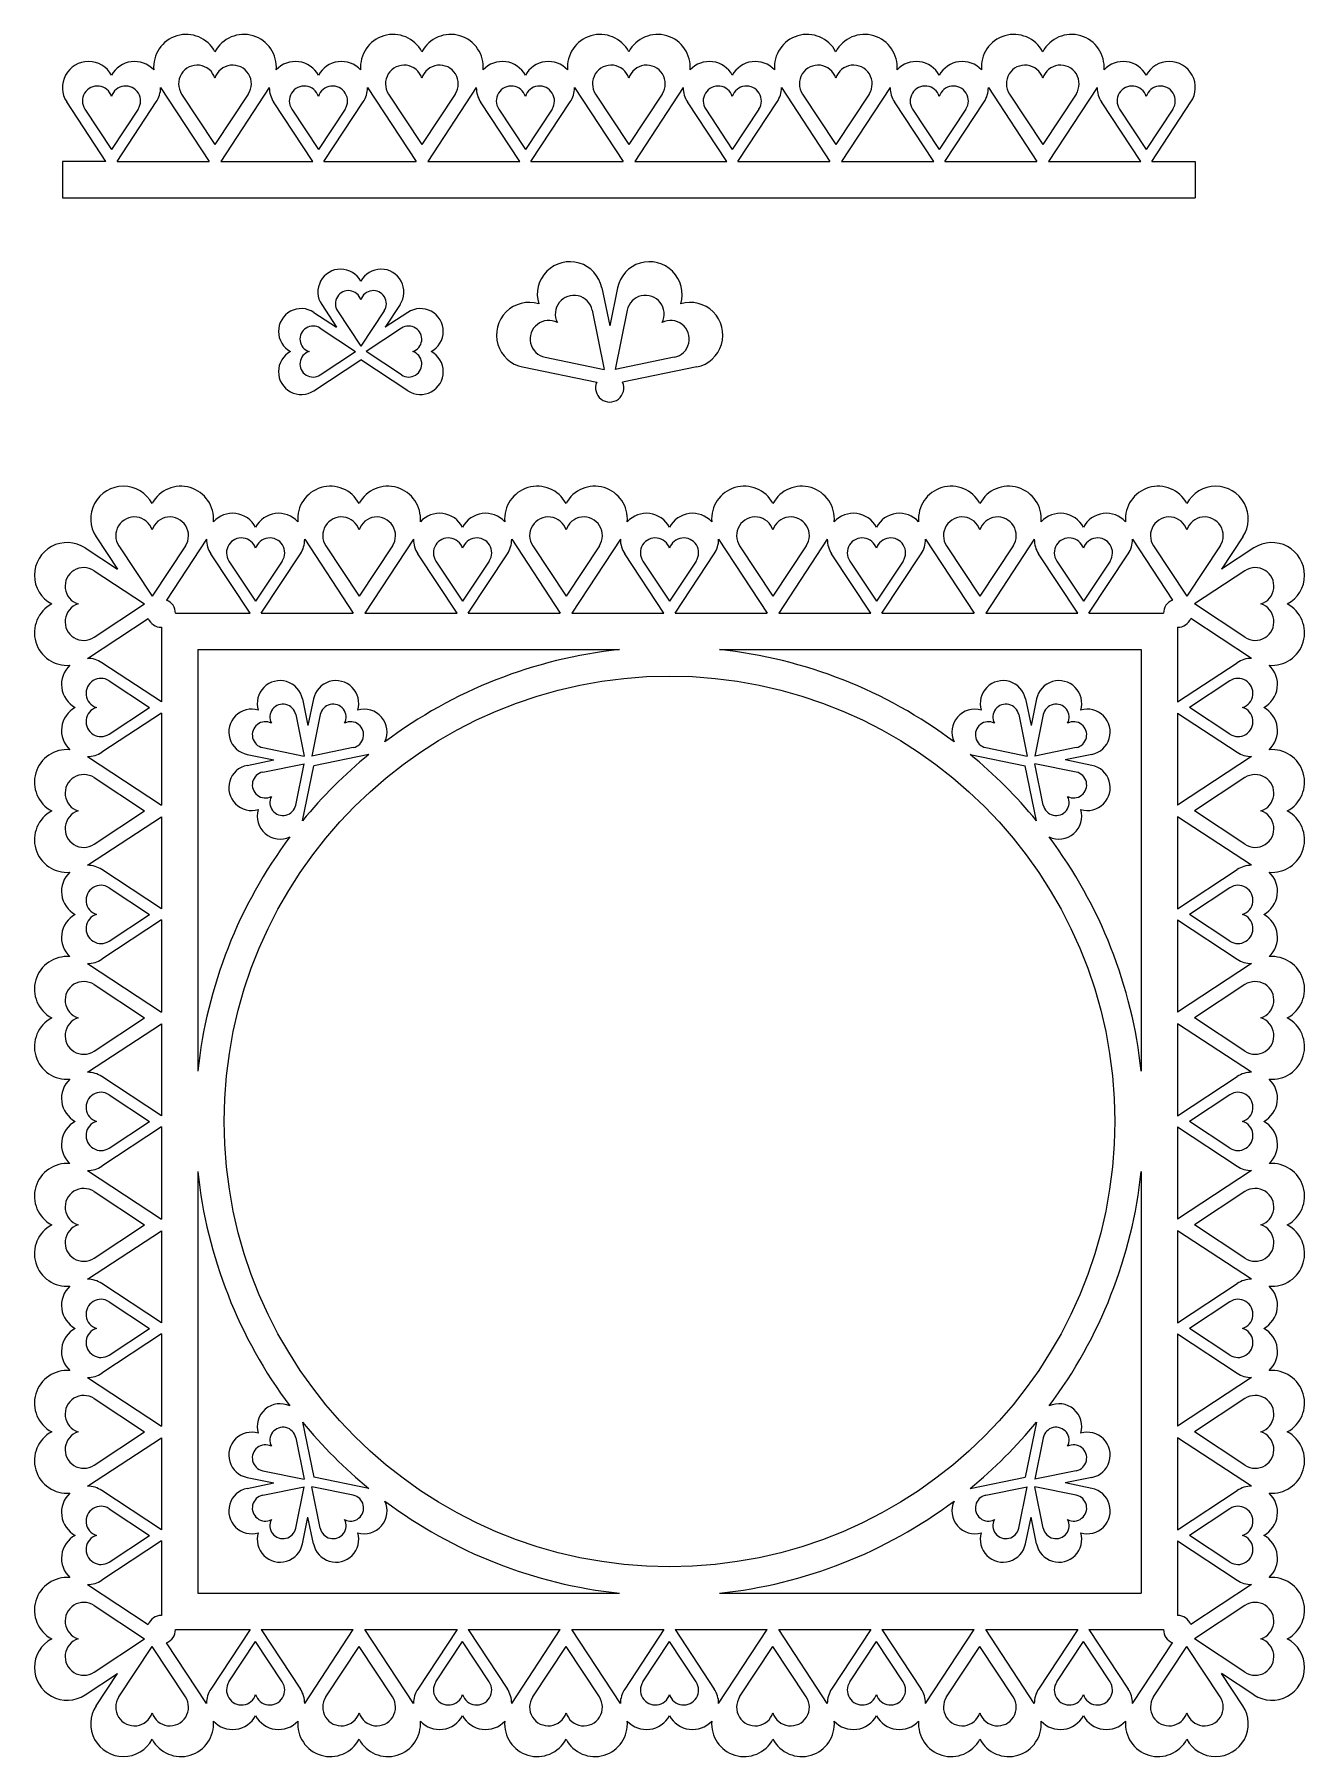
# Model space of a CAD drawing. Extents: x 331 to 698, y 3 to 239.
# Drawn here: x 331.3 to 505.8, y 2.6 to 239.2 of the extents above; entities that cross this region are included whole.
import ezdxf

# ---------------------------------------------------------------- set-up
doc = ezdxf.new("R2010")
doc.units = 0
doc.layers.get('0').update_dxf_attribs({"linetype": 'CONTINUOUS'})

msp = doc.modelspace()

# ---------------------------------------------------------------- linework, layer by layer
for p, q in [((348.68075, 231.901999), (355.349005, 221.753236)), ((363.616412, 231.902017), (356.948145, 221.753236)), ((377.109567, 231.902017), (383.777833, 221.753236)), ((392.04524, 231.902017), (385.376973, 221.753236)), ((405.538395, 231.902017), (412.206661, 221.753236)), ((420.474068, 231.902017), (413.805801, 221.753236)), ((433.967223, 231.902017), (440.635489, 221.753236)), ((448.902896, 231.902017), (442.234629, 221.753236)), ((462.396051, 231.902017), (469.064317, 221.753236)), ((477.331724, 231.902017), (470.663457, 221.753236)), ((341.174508, 221.753236), (335.781501, 229.913874)), ((342.693816, 221.753236), (348.086831, 229.913868)), ((351.572645, 231.002839), (356.148575, 224.084202)), ((360.724505, 231.002839), (356.148575, 224.084202)), ((369.603336, 221.753236), (364.210329, 229.913874)), ((371.122644, 221.753236), (376.515659, 229.913868)), ((380.001473, 231.002839), (384.577403, 224.084202)), ((389.153333, 231.002839), (384.577403, 224.084202)), ((398.032164, 221.753236), (392.639157, 229.913874)), ((399.551472, 221.753236), (404.944488, 229.913868)), ((408.430301, 231.002839), (413.006231, 224.084202)), ((417.582161, 231.002839), (413.006231, 224.084202)), ((426.460992, 221.753236), (421.067985, 229.913874)), ((427.9803, 221.753236), (433.373316, 229.913868)), ((436.859129, 231.002839), (441.435059, 224.084202)), ((446.010989, 231.002839), (441.435059, 224.084202)), ((454.88982, 221.753236), (449.496813, 229.913874)), ((456.409128, 221.753236), (461.802144, 229.913868)), ((465.287957, 231.002839), (469.863887, 224.084202)), ((474.439817, 231.002839), (469.863887, 224.084202)), ((483.318648, 221.753236), (477.925641, 229.913874)), ((484.837956, 221.753236), (490.230972, 229.913868)), ((338.273422, 228.923021), (341.934163, 223.388109)), ((345.59491, 228.923017), (341.934163, 223.388109)), ((366.70225, 228.923021), (370.362991, 223.388109)), ((374.023738, 228.923017), (370.362991, 223.388109)), ((395.131078, 228.923021), (398.791819, 223.388109)), ((402.452566, 228.923017), (398.791819, 223.388109)), ((423.559906, 228.923021), (427.220647, 223.388109)), ((430.881394, 228.923017), (427.220647, 223.388109)), ((451.988734, 228.923021), (455.649475, 223.388109)), ((459.310222, 228.923017), (455.649475, 223.388109)), ((480.417562, 228.923021), (484.078303, 223.388109)), ((487.73905, 228.923017), (484.078303, 223.388109)), ((341.174508, 221.753236), (335.187563, 221.753241)), ((335.187563, 221.753241), (335.187563, 216.753236)), ((342.693816, 221.753236), (355.349005, 221.753236)), ((356.948145, 221.753236), (369.603336, 221.753236)), ((371.122644, 221.753236), (383.777833, 221.753236)), ((385.376973, 221.753236), (398.032164, 221.753236)), ((399.551472, 221.753236), (412.206661, 221.753236)), ((413.805801, 221.753236), (426.460992, 221.753236)), ((427.9803, 221.753236), (440.635489, 221.753236)), ((442.234629, 221.753236), (454.88982, 221.753236)), ((456.409128, 221.753236), (469.064317, 221.753236)), ((470.663457, 221.753236), (483.318648, 221.753236)), ((484.837956, 221.753236), (490.824899, 221.753241)), ((490.824899, 221.753241), (490.824899, 216.753236)), ((335.187563, 216.753236), (490.824899, 216.753236)), ((409.293132, 204.390687), (410.374493, 199.165796)), ((411.455855, 204.390687), (410.374493, 199.165796)), ((370.807755, 202.085823), (372.858697, 198.964387)), ((372.988186, 201.218827), (376.191337, 196.375781)), ((379.394488, 201.218827), (376.191337, 196.375781)), ((381.574919, 202.085823), (379.523976, 198.964387)), ((407.966361, 201.312321), (409.622906, 193.184435)), ((412.782625, 201.312321), (411.126081, 193.184435)), ((369.737261, 201.01533), (372.858697, 198.964387)), ((370.604257, 198.834899), (375.447303, 195.631748)), ((381.778417, 198.834899), (376.93537, 195.631748)), ((382.645412, 201.01533), (379.523976, 198.964387)), ((369.737261, 190.248165), (376.191337, 194.488822)), ((370.604257, 192.428597), (375.447303, 195.631748)), ((382.645412, 190.248165), (376.191337, 194.488822)), ((381.778417, 192.428597), (376.93537, 195.631748)), ((401.495019, 194.840979), (409.622906, 193.184435)), ((419.253967, 194.840979), (411.126081, 193.184435)), ((398.416653, 193.514209), (408.595713, 191.407516)), ((422.357617, 193.519442), (412.153274, 191.407516)), ((338.297771, 168.651088), (342.756965, 165.72117)), ((339.827047, 170.180364), (342.756965, 165.72117)), ((342.941949, 168.941799), (347.517879, 162.023161)), ((352.093809, 168.941799), (347.517879, 162.023161)), ((354.985715, 169.840976), (349.500685, 161.493025)), ((368.478881, 169.840959), (375.147137, 159.692195)), ((371.370777, 168.941799), (375.946707, 162.023161)), ((380.522637, 168.941799), (375.946707, 162.023161)), ((383.414543, 169.840976), (376.746276, 159.692195)), ((396.907698, 169.840976), (403.575965, 159.692195)), ((399.799605, 168.941799), (404.375535, 162.023161)), ((408.951465, 168.941799), (404.375535, 162.023161)), ((411.843371, 169.840976), (405.175104, 159.692195)), ((425.336526, 169.840976), (432.004793, 159.692195)), ((428.228433, 168.941799), (432.804363, 162.023161)), ((437.380293, 168.941799), (432.804363, 162.023161)), ((440.272199, 169.840976), (433.603932, 159.692195)), ((453.765354, 169.840976), (460.433621, 159.692195)), ((456.657261, 168.941799), (461.233191, 162.023161)), ((465.809121, 168.941799), (461.233191, 162.023161)), ((468.701027, 169.840976), (462.03276, 159.692195)), ((482.194182, 169.840976), (487.679209, 161.493029)), ((485.086089, 168.941799), (489.662019, 162.023161)), ((494.237949, 168.941799), (489.662019, 162.023161)), ((498.882105, 168.651171), (494.422914, 165.721248)), ((497.35285, 170.180364), (494.423037, 165.721329)), ((360.972639, 159.692195), (355.579632, 167.852834)), ((358.071553, 166.86198), (361.732294, 161.327068)), ((365.393041, 166.861977), (361.732294, 161.327068)), ((362.491947, 159.692195), (367.884963, 167.852827)), ((389.401467, 159.692195), (384.00846, 167.852834)), ((386.500381, 166.86198), (390.161122, 161.327068)), ((393.821869, 166.861977), (390.161122, 161.327068)), ((390.920775, 159.692195), (396.313791, 167.852827)), ((417.830295, 159.692195), (412.437288, 167.852834)), ((414.929209, 166.86198), (418.58995, 161.327068)), ((422.250697, 166.861977), (418.58995, 161.327068)), ((419.349603, 159.692195), (424.742619, 167.852827)), ((446.259124, 159.692195), (440.866116, 167.852834)), ((443.358037, 166.86198), (447.018778, 161.327068)), ((450.679525, 166.861977), (447.018778, 161.327068)), ((447.778431, 159.692195), (453.171447, 167.852827)), ((474.687952, 159.692195), (469.294944, 167.852834)), ((471.786865, 166.86198), (475.447606, 161.327068)), ((479.108353, 166.861977), (475.447606, 161.327068)), ((476.207259, 159.692195), (481.600275, 167.852827)), ((339.536336, 165.536186), (346.454974, 160.960256)), ((497.643543, 165.536268), (490.72491, 160.960331)), ((339.536336, 156.384326), (346.454974, 160.960256)), ((497.643553, 156.384408), (490.72491, 160.960331)), ((338.637158, 153.492419), (346.98511, 158.977449)), ((350.723425, 159.692195), (360.972639, 159.692195)), ((362.491947, 159.692195), (375.147137, 159.692195)), ((376.746276, 159.692195), (389.401467, 159.692195)), ((390.920775, 159.692195), (403.575965, 159.692195)), ((405.175104, 159.692195), (417.830295, 159.692195)), ((419.349603, 159.692195), (432.004793, 159.692195)), ((433.603932, 159.692195), (446.259124, 159.692195)), ((447.778431, 159.692195), (460.433621, 159.692195)), ((462.03276, 159.692195), (474.687952, 159.692195)), ((476.207259, 159.692195), (486.45646, 159.692195)), ((498.542733, 153.492502), (490.194799, 158.977508)), ((348.785939, 157.75471), (348.785939, 147.505495)), ((488.393948, 157.75471), (488.393958, 147.505567)), ((353.785939, 154.692195), (411.700877, 154.692195)), ((353.785939, 154.692195), (353.785939, 96.77675)), ((425.47908, 154.692195), (483.393951, 154.692195)), ((483.393951, 154.692195), (483.394011, 96.776817)), ((348.785939, 147.505495), (340.625301, 152.898503)), ((488.393958, 147.505567), (496.554591, 152.898583)), ((341.616154, 150.406582), (347.151066, 146.745841)), ((495.56374, 150.406661), (490.028832, 146.745915)), ((341.616158, 143.085094), (347.151066, 146.745841)), ((368.170496, 147.921021), (368.927449, 144.263597)), ((369.684402, 147.921021), (368.927449, 144.263597)), ((467.49553, 147.921065), (468.252486, 144.263642)), ((469.009436, 147.921067), (468.252486, 144.263642)), ((495.563744, 143.085173), (490.028832, 146.745915)), ((348.785939, 145.986187), (340.625307, 140.593172)), ((348.785939, 145.986187), (348.785939, 133.330998)), ((367.241757, 145.766165), (368.401338, 140.076644)), ((370.613141, 145.766165), (369.45356, 140.076644)), ((466.566792, 145.766208), (467.726379, 140.076688)), ((469.938177, 145.766211), (468.778601, 140.076689)), ((488.39396, 145.98626), (496.554598, 140.593253)), ((488.39396, 145.98626), (488.393973, 133.33107)), ((338.637176, 139.999253), (348.785939, 133.330998)), ((360.556961, 140.307486), (364.214385, 139.550533)), ((362.711817, 141.236226), (368.401338, 140.076644)), ((375.143081, 141.236226), (369.45356, 140.076644)), ((377.297937, 140.307486), (369.735619, 138.742363)), ((459.882001, 140.307523), (467.444321, 138.742407)), ((462.036857, 141.236265), (467.726379, 140.076688)), ((474.468121, 141.236276), (468.778601, 140.076689)), ((476.622978, 140.307538), (472.965554, 139.550582)), ((498.542729, 139.999336), (488.393973, 133.33107)), ((360.556961, 138.79358), (364.214385, 139.550533)), ((362.711817, 137.864841), (368.401338, 139.024422)), ((367.241757, 133.334901), (368.401338, 139.024422)), ((368.170496, 131.180045), (369.735619, 138.742363)), ((469.009451, 131.18009), (467.444321, 138.742407)), ((469.938188, 133.334947), (468.778602, 139.024467)), ((474.468124, 137.864891), (468.778602, 139.024467)), ((476.622979, 138.793632), (472.965554, 139.550582)), ((339.536336, 137.107358), (346.454974, 132.531428)), ((497.643573, 137.10744), (490.72494, 132.531503)), ((339.536336, 127.955498), (346.454974, 132.531428)), ((497.643582, 127.95558), (490.72494, 132.531503)), ((338.637158, 125.063591), (348.785939, 131.731858)), ((348.785939, 131.731858), (348.785939, 119.076667)), ((498.542763, 125.063674), (488.393975, 131.73193)), ((488.393975, 131.73193), (488.393988, 119.076739)), ((348.785939, 119.076667), (340.625301, 124.469675)), ((488.393988, 119.076739), (496.554621, 124.469755)), ((341.616154, 121.977754), (347.151066, 118.317013)), ((495.56377, 121.977833), (490.028861, 118.317087)), ((341.616158, 114.656266), (347.151066, 118.317013)), ((495.563774, 114.656345), (490.028861, 118.317087)), ((348.785939, 117.557359), (340.625307, 112.164344)), ((348.785939, 117.557359), (348.785939, 104.90217)), ((488.393989, 117.557432), (496.554627, 112.164425)), ((488.393989, 117.557432), (488.394002, 104.902242)), ((338.637158, 111.570437), (348.785939, 104.90217)), ((498.542777, 111.57052), (488.394002, 104.902242)), ((339.536336, 108.67853), (346.454974, 104.1026)), ((497.643602, 108.678612), (490.724969, 104.102675)), ((339.536336, 99.52667), (346.454974, 104.1026)), ((497.643612, 99.526752), (490.724969, 104.102675)), ((338.637158, 96.634763), (348.785939, 103.30303)), ((348.785939, 103.30303), (348.785939, 90.647839)), ((498.542792, 96.634846), (488.394004, 103.303102)), ((488.394004, 103.303102), (488.394017, 90.647911)), ((348.785939, 90.647839), (340.625301, 96.040847)), ((488.394017, 90.647911), (496.55465, 96.040927)), ((341.616154, 93.548926), (347.151066, 89.888185)), ((495.563799, 93.549005), (490.028891, 89.888259)), ((341.616158, 86.227438), (347.151066, 89.888185)), ((495.563803, 86.227517), (490.028891, 89.888259)), ((348.785939, 89.128531), (340.625307, 83.735516)), ((348.785939, 89.128531), (348.785939, 76.473342)), ((488.394019, 89.128604), (496.554657, 83.735597)), ((488.394019, 89.128604), (488.394032, 76.473414)), ((338.637158, 83.141609), (348.785939, 76.473342)), ((353.785939, 82.999682), (353.785939, 25.084181)), ((483.394025, 82.999749), (483.394085, 25.084315)), ((498.542806, 83.141692), (488.394032, 76.473414)), ((339.536336, 80.249702), (346.454974, 75.673772)), ((497.643632, 80.249784), (490.724998, 75.673847)), ((338.637158, 68.205935), (348.785939, 74.874202)), ((339.536336, 71.097842), (346.454974, 75.673772)), ((348.785939, 74.874202), (348.785939, 62.219011)), ((498.542822, 68.206018), (488.394034, 74.874274)), ((488.394034, 74.874274), (488.394047, 62.219083)), ((497.643641, 71.097924), (490.724998, 75.673847)), ((348.785939, 62.219011), (340.625301, 67.612019)), ((488.394047, 62.219083), (496.55468, 67.612099)), ((341.616154, 65.120098), (347.151066, 61.459357)), ((495.563829, 65.120177), (490.02892, 61.459431)), ((348.785939, 60.699703), (340.625307, 55.306688)), ((341.616158, 57.79861), (347.151066, 61.459357)), ((348.785939, 60.699703), (348.785939, 48.044514)), ((488.394048, 60.699776), (496.554686, 55.306769)), ((488.394048, 60.699776), (488.394061, 48.044586)), ((495.563833, 57.798689), (490.02892, 61.459431)), ((338.637158, 54.712781), (348.785939, 48.044514)), ((498.542836, 54.712864), (488.394061, 48.044586)), ((339.536336, 51.820874), (346.454974, 47.244944)), ((497.643661, 51.820956), (490.725028, 47.245019)), ((368.170539, 48.596335), (369.73567, 41.034019)), ((469.009494, 48.596394), (467.444371, 41.034076)), ((338.637158, 39.777107), (348.785939, 46.445374)), ((339.536336, 42.669014), (346.454974, 47.244944)), ((348.785939, 46.445374), (348.785939, 33.790183)), ((367.241802, 46.441478), (368.401389, 40.751958)), ((469.938233, 46.441538), (468.778653, 40.752017)), ((498.542851, 39.77719), (488.394063, 46.445446)), ((488.394063, 46.445446), (488.394076, 33.790255)), ((497.643671, 42.669096), (490.725028, 47.245019)), ((360.557012, 40.982792), (364.214436, 40.225843)), ((360.557013, 39.468886), (364.214436, 40.225843)), ((362.711867, 41.911534), (368.401389, 40.751958)), ((377.297989, 39.468903), (369.73567, 41.034019)), ((459.882054, 39.468952), (467.444371, 41.034076)), ((474.468173, 41.911599), (468.778653, 40.752017)), ((476.62303, 40.98286), (472.965606, 40.225907)), ((476.62303, 39.468954), (472.965606, 40.225907)), ((348.785939, 33.790183), (340.625301, 39.183191)), ((362.71187, 38.540149), (368.40139, 39.699736)), ((367.241815, 34.010214), (368.40139, 39.699736)), ((370.613199, 34.010218), (369.453612, 39.699737)), ((375.143134, 38.540162), (369.453612, 39.699737)), ((462.03691, 38.540213), (467.726431, 39.699795)), ((466.56685, 34.010274), (467.726431, 39.699795)), ((474.468174, 38.540215), (468.778653, 39.699795)), ((469.938235, 34.010274), (468.778653, 39.699795)), ((488.394076, 33.790255), (496.554709, 39.183271)), ((341.616154, 36.69127), (347.151066, 33.030529)), ((368.170556, 31.855359), (368.927505, 35.512784)), ((369.684462, 31.85536), (368.927505, 35.512784)), ((467.49559, 31.855418), (468.252542, 35.512842)), ((469.009496, 31.855418), (468.252542, 35.512842)), ((495.563858, 36.691349), (490.02895, 33.030603)), ((348.785939, 32.270875), (340.625307, 26.87786)), ((341.616158, 29.369782), (347.151066, 33.030529)), ((348.785939, 32.270875), (348.785939, 22.021518)), ((488.394017, 32.270987), (496.554715, 26.877941)), ((488.394078, 32.270948), (488.394088, 22.021662)), ((495.563862, 29.369861), (490.02895, 33.030603)), ((338.637158, 26.283953), (346.98526, 20.798824)), ((498.542865, 26.284036), (490.194897, 20.798982)), ((353.785939, 25.084181), (411.700843, 25.084241)), ((425.479249, 25.084255), (483.394085, 25.084315)), ((339.536336, 23.392046), (346.454974, 18.816116)), ((497.643691, 23.392128), (490.725057, 18.816191)), ((350.723557, 20.084178), (360.972712, 20.084188)), ((360.972712, 20.084188), (355.579713, 11.923544)), ((362.49202, 20.08419), (375.147209, 20.084203)), ((362.49202, 20.08419), (367.885043, 11.923563)), ((368.478964, 9.935433), (375.147209, 20.084203)), ((376.746349, 20.084205), (389.40154, 20.084218)), ((383.414626, 9.93543), (376.746349, 20.084205)), ((389.40154, 20.084218), (384.008541, 11.923574)), ((390.920848, 20.084219), (403.576037, 20.084232)), ((390.920848, 20.084219), (396.313871, 11.923593)), ((396.907781, 9.935444), (403.576037, 20.084232)), ((405.175177, 20.084234), (417.830368, 20.084247)), ((411.843454, 9.93546), (405.175177, 20.084234)), ((417.830368, 20.084247), (412.437369, 11.923603)), ((419.349676, 20.084249), (432.004865, 20.084262)), ((419.349676, 20.084249), (424.742699, 11.923622)), ((425.336609, 9.935474), (432.004865, 20.084262)), ((433.604005, 20.084264), (446.259196, 20.084277)), ((440.272282, 9.935489), (433.604005, 20.084264)), ((446.259196, 20.084277), (440.866197, 11.923633)), ((447.778504, 20.084278), (460.433693, 20.084291)), ((447.778504, 20.084278), (453.171528, 11.923652)), ((453.765437, 9.935503), (460.433693, 20.084291)), ((462.032833, 20.084293), (474.688024, 20.084306)), ((468.70111, 9.935519), (462.032833, 20.084293)), ((474.688024, 20.084306), (469.295025, 11.923662)), ((476.207332, 20.084308), (486.456605, 20.084318)), ((476.207332, 20.084308), (481.600356, 11.923681)), ((339.536336, 14.240186), (346.454974, 18.816116)), ((342.94203, 10.834566), (347.517953, 17.753209)), ((352.09389, 10.834575), (347.517953, 17.753209)), ((354.985798, 9.935401), (349.500847, 18.283214)), ((358.071633, 12.9144), (361.732368, 18.449316)), ((365.393121, 12.914412), (361.732368, 18.449316)), ((371.370858, 10.834595), (375.946781, 17.753238)), ((380.522718, 10.834605), (375.946781, 17.753238)), ((386.500461, 12.91443), (390.161196, 18.449346)), ((393.821949, 12.914441), (390.161196, 18.449346)), ((399.799686, 10.834625), (404.375609, 17.753267)), ((408.951546, 10.834634), (404.375609, 17.753267)), ((414.929289, 12.914459), (418.590024, 18.449375)), ((422.250777, 12.91447), (418.590024, 18.449375)), ((428.228514, 10.834654), (432.804437, 17.753297)), ((437.380374, 10.834664), (432.804437, 17.753297)), ((443.358117, 12.914488), (447.018852, 18.449404)), ((450.679605, 12.9145), (447.018852, 18.449404)), ((456.657342, 10.834684), (461.233265, 17.753326)), ((465.809202, 10.834693), (461.233265, 17.753326)), ((471.786945, 12.914518), (475.44768, 18.449434)), ((479.108433, 12.914529), (475.44768, 18.449434)), ((482.194265, 9.935533), (487.679224, 18.283395)), ((485.08617, 10.834713), (489.662093, 17.753356)), ((494.23803, 10.834723), (489.662093, 17.753356)), ((497.6437, 14.240268), (490.725057, 18.816191)), ((338.297771, 11.125284), (342.757112, 14.055299)), ((339.82713, 9.595998), (342.757112, 14.055299)), ((498.882268, 11.125367), (494.422924, 14.055377)), ((497.352933, 9.596161), (494.423047, 14.055297))]:
    msp.add_line(p, q)
msp.add_circle((418.589979, 89.888216), 61.169129)
for centre, radius, start, end in [((352.195321, 234.711397), 4.48, 28.063969, 185.033462), ((360.10183, 234.711397), 4.48, 354.966404, 151.936031), ((380.624149, 234.711397), 4.48, 28.063969, 185.033596), ((388.530658, 234.711397), 4.48, 354.966404, 151.936031), ((409.052977, 234.711397), 4.48, 28.063969, 185.033596), ((416.959486, 234.711397), 4.48, 354.966404, 151.936031), ((437.481805, 234.711397), 4.48, 28.063969, 185.033596), ((445.388314, 234.711397), 4.48, 354.966404, 151.936031), ((465.910633, 234.711397), 4.48, 28.063969, 185.033596), ((473.817142, 234.711397), 4.48, 354.966404, 151.936031), ((338.771563, 231.889875), 3.584, 28.06394, 213.458964), ((345.096771, 231.889872), 3.584, 42.655365, 151.936001), ((353.708404, 232.41427), 2.56, 17.599741, 213.458994), ((358.588747, 232.41427), 2.56, 326.541006, 162.400259), ((367.200391, 231.889875), 3.584, 28.06394, 137.344932), ((373.525599, 231.889872), 3.584, 42.655365, 151.936001), ((382.137232, 232.41427), 2.56, 17.599741, 213.458994), ((387.017575, 232.41427), 2.56, 326.541006, 162.400259), ((395.62922, 231.889875), 3.584, 28.06394, 137.344932), ((401.954427, 231.889872), 3.584, 42.655365, 151.936001), ((410.56606, 232.41427), 2.56, 17.599741, 213.458994), ((415.446403, 232.41427), 2.56, 326.541006, 162.400259), ((424.058048, 231.889875), 3.584, 28.06394, 137.344932), ((430.383255, 231.889872), 3.584, 42.655365, 151.936001), ((438.994888, 232.41427), 2.56, 17.599741, 213.458994), ((443.875231, 232.41427), 2.56, 326.541006, 162.400259), ((452.486876, 231.889875), 3.584, 28.06394, 137.344932), ((458.812083, 231.889872), 3.584, 42.655365, 151.936001), ((467.423716, 232.41427), 2.56, 17.599741, 213.458994), ((472.304059, 232.41427), 2.56, 326.541006, 162.400259), ((480.915704, 231.889875), 3.584, 28.06394, 137.344932), ((487.240911, 231.889872), 3.584, 326.540976, 151.936001), ((339.982029, 230.052164), 2.048, 17.599712, 213.458964), ((343.886303, 230.052162), 2.048, 326.540976, 162.400229), ((345.096771, 231.889872), 3.584, 326.540976, 0.193868), ((367.200391, 231.889875), 3.584, 179.805899, 213.458964), ((368.410857, 230.052164), 2.048, 17.599712, 213.458964), ((372.315131, 230.052162), 2.048, 326.540976, 162.400229), ((373.525599, 231.889872), 3.584, 326.540976, 0.193868), ((395.62922, 231.889875), 3.584, 179.805899, 213.458964), ((396.839685, 230.052164), 2.048, 17.599712, 213.458964), ((400.743959, 230.052162), 2.048, 326.540976, 162.400229), ((401.954427, 231.889872), 3.584, 326.540976, 0.193868), ((424.058048, 231.889875), 3.584, 179.805899, 213.458964), ((425.268513, 230.052164), 2.048, 17.599712, 213.458964), ((429.172787, 230.052162), 2.048, 326.540976, 162.400229), ((430.383255, 231.889872), 3.584, 326.540976, 0.193868), ((452.486876, 231.889875), 3.584, 179.805899, 213.458964), ((453.697341, 230.052164), 2.048, 17.599712, 213.458964), ((457.601615, 230.052162), 2.048, 326.540976, 162.400229), ((458.812083, 231.889872), 3.584, 326.540976, 0.193868), ((480.915704, 231.889875), 3.584, 179.805899, 213.458964), ((482.126169, 230.052164), 2.048, 17.599712, 213.458964), ((486.030444, 230.052162), 2.048, 326.540976, 162.400229), ((373.424059, 203.814825), 3.136, 28.063969, 213.458994), ((378.958615, 203.814825), 3.136, 326.541006, 151.936031), ((404.903709, 203.494377), 4.48, 11.541006, 196.936031), ((415.84527, 203.49437), 4.48, 343.063969, 168.458994), ((374.483217, 202.206829), 1.792, 17.599741, 213.458994), ((377.899457, 202.206829), 1.792, 326.541006, 162.400259), ((368.008266, 198.399026), 3.136, 56.541006, 241.936031), ((384.374407, 198.399026), 3.136, 298.063969, 123.458994), ((399.312963, 197.903631), 4.48, 73.063969, 258.458994), ((405.45812, 200.800144), 2.56, 11.541006, 207.400259), ((415.290867, 200.800144), 2.56, 332.599741, 168.458994), ((421.436016, 197.903624), 4.48, 281.541006, 106.936031), ((369.616255, 197.339868), 1.792, 56.541006, 252.400259), ((382.766418, 197.339868), 1.792, 287.599741, 123.458994), ((402.007196, 197.34922), 2.56, 62.599741, 258.458994), ((418.74179, 197.34922), 2.56, 281.541006, 117.400259), ((368.008266, 192.864469), 3.136, 118.063969, 303.458994), ((369.616255, 193.923627), 1.792, 107.599741, 303.458994), ((382.766418, 193.923627), 1.792, 236.541006, 72.400259), ((384.374407, 192.864469), 3.136, 236.541006, 61.936031), ((368.008266, 192.864469), 3.136, 303.42171, 303.458994), ((384.374407, 192.864469), 3.136, 236.541006, 236.57712), ((410.374493, 190.639538), 1.937485, 156.648037, 23.351963), ((343.564624, 172.650357), 4.48, 28.063969, 213.458994), ((351.471133, 172.650357), 4.48, 354.966404, 151.936031), ((371.993452, 172.650357), 4.48, 28.063969, 185.033462), ((379.899961, 172.650357), 4.48, 354.966404, 151.936031), ((400.42228, 172.650357), 4.48, 28.063969, 185.033596), ((408.328789, 172.650357), 4.48, 354.966404, 151.936031), ((428.851108, 172.650357), 4.48, 28.063969, 185.033596), ((436.757617, 172.650357), 4.48, 354.966404, 151.936031), ((457.279936, 172.650357), 4.48, 28.063969, 185.033596), ((465.186445, 172.650357), 4.48, 354.966404, 151.936031), ((485.708764, 172.650357), 4.48, 28.063969, 185.033596), ((493.615273, 172.650357), 4.48, 326.541006, 151.936031), ((345.077707, 170.353229), 2.56, 17.599741, 213.458994), ((349.95805, 170.353229), 2.56, 326.541006, 162.400259), ((358.569695, 169.828835), 3.584, 28.06394, 137.344932), ((364.894902, 169.828832), 3.584, 42.655365, 151.936001), ((373.506535, 170.353229), 2.56, 17.599741, 213.458994), ((378.386878, 170.353229), 2.56, 326.541006, 162.400259), ((386.998523, 169.828835), 3.584, 28.06394, 137.344932), ((393.32373, 169.828832), 3.584, 42.655365, 151.936001), ((401.935363, 170.353229), 2.56, 17.599741, 213.458994), ((406.815706, 170.353229), 2.56, 326.541006, 162.400259), ((415.427351, 169.828835), 3.584, 28.06394, 137.344932), ((421.752558, 169.828832), 3.584, 42.655365, 151.936001), ((430.364191, 170.353229), 2.56, 17.599741, 213.458994), ((435.244534, 170.353229), 2.56, 326.541006, 162.400259), ((443.856179, 169.828835), 3.584, 28.06394, 137.344932), ((450.181386, 169.828832), 3.584, 42.655365, 151.936001), ((458.793019, 170.353229), 2.56, 17.599741, 213.458994), ((463.673362, 170.353229), 2.56, 326.541006, 162.400259), ((472.285007, 169.828835), 3.584, 28.06394, 137.344932), ((478.610214, 169.828832), 3.584, 42.655365, 151.936001), ((487.221847, 170.353229), 2.56, 17.599741, 213.458994), ((492.10219, 170.353229), 2.56, 326.541006, 162.400259), ((335.827767, 164.913511), 4.48, 56.541006, 241.936031), ((358.569695, 169.828835), 3.584, 179.805899, 213.458964), ((359.78016, 167.991124), 2.048, 17.599712, 213.458964), ((363.684435, 167.991122), 2.048, 326.540976, 162.400229), ((364.894902, 169.828832), 3.584, 326.540976, 0.193868), ((386.998523, 169.828835), 3.584, 179.805899, 213.458964), ((388.208988, 167.991124), 2.048, 17.599712, 213.458964), ((392.113263, 167.991122), 2.048, 326.540976, 162.400229), ((393.32373, 169.828832), 3.584, 326.540976, 0.193868), ((415.427351, 169.828835), 3.584, 179.805899, 213.458964), ((416.637816, 167.991124), 2.048, 17.599712, 213.458964), ((420.542091, 167.991122), 2.048, 326.540976, 162.400229), ((421.752558, 169.828832), 3.584, 326.540976, 0.193868), ((443.856179, 169.828835), 3.584, 179.805899, 213.458964), ((445.066644, 167.991124), 2.048, 17.599712, 213.458964), ((448.970919, 167.991122), 2.048, 326.540976, 162.400229), ((450.181386, 169.828832), 3.584, 326.540976, 0.193868), ((472.285007, 169.828835), 3.584, 179.805899, 213.458964), ((473.495472, 167.991124), 2.048, 17.599712, 213.458964), ((477.399747, 167.991122), 2.048, 326.540976, 162.400229), ((478.610214, 169.828832), 3.584, 326.540976, 0.193868), ((501.352112, 164.913596), 4.48, 298.064029, 123.459053), ((338.124905, 163.400428), 2.56, 56.541006, 252.400259), ((499.054976, 163.400511), 2.56, 287.599801, 123.459053), ((335.827767, 157.007002), 4.48, 118.063969, 275.033596), ((338.124905, 158.520084), 2.56, 107.599741, 303.458994), ((348.785939, 159.692195), 1.937485, 360, 68.351963), ((488.393946, 159.692195), 1.937485, 111.647735, 180), ((499.054981, 158.520168), 2.56, 236.541065, 72.400318), ((501.352121, 157.007087), 4.48, 264.966464, 61.93609), ((348.785939, 159.692195), 1.937485, 201.648037, 270), ((488.393946, 159.692195), 1.937485, 270.000059, 338.353846), ((418.589979, 89.888216), 65.169129, 96.068139, 126.853769), ((418.590005, 89.888216), 65.169129, 53.146283, 83.931913), ((338.6493, 149.90844), 3.584, 132.655068, 241.93606), ((338.6493, 149.90844), 3.584, 56.541036, 90.194101), ((498.530596, 149.908523), 3.584, 89.805958, 123.459024), ((498.530596, 149.908523), 3.584, 298.063999, 47.344991), ((340.487011, 148.697974), 2.048, 56.541036, 252.400288), ((365.0979, 147.293604), 3.136, 11.541006, 196.936031), ((372.756992, 147.293599), 3.136, 343.063969, 168.458994), ((464.42294, 147.29364), 3.136, 11.541058, 196.936082), ((472.082032, 147.293652), 3.136, 343.064021, 168.459045), ((496.692886, 148.698055), 2.048, 287.599771, 123.459024), ((338.649303, 143.583233), 3.584, 118.063999, 227.344635), ((340.487013, 144.7937), 2.048, 107.599771, 303.459024), ((365.485988, 145.407641), 1.792, 11.541006, 207.400259), ((372.36891, 145.407641), 1.792, 332.599741, 168.458994), ((464.811024, 145.407683), 1.792, 11.541058, 207.40031), ((471.693946, 145.407689), 1.792, 332.599793, 168.459045), ((496.692888, 144.793781), 2.048, 236.541036, 72.400288), ((498.530599, 143.583315), 3.584, 312.655425, 61.93606), ((361.184378, 143.380082), 3.136, 73.063969, 258.458994), ((363.070341, 142.991994), 1.792, 62.599741, 258.458994), ((374.784557, 142.991994), 1.792, 281.541006, 117.400259), ((376.670515, 143.380077), 3.136, 334.591682, 106.936031), ((460.509421, 143.380114), 3.136, 73.064021, 205.40837), ((462.395379, 142.992034), 1.792, 62.599793, 258.459045), ((474.109595, 142.992044), 1.792, 281.541058, 117.40031), ((475.995558, 143.380133), 3.136, 281.541058, 106.936082), ((335.827767, 136.484683), 4.48, 84.966538, 241.936031), ((338.649303, 143.583233), 3.584, 269.806132, 303.459024), ((418.589979, 89.888216), 65.169129, 129.315033, 140.68528), ((376.670515, 143.380077), 3.136, 281.541006, 281.57712), ((460.509421, 143.380114), 3.136, 258.422931, 258.459045), ((418.590005, 89.888216), 65.169129, 39.314772, 50.685018), ((498.530599, 143.583315), 3.584, 236.541036, 270.193928), ((501.352142, 136.484768), 4.48, 298.064029, 95.033522), ((338.124905, 134.9716), 2.56, 56.541006, 252.400259), ((361.184383, 135.72099), 3.136, 101.541006, 286.936031), ((363.070341, 136.109072), 1.792, 101.541006, 297.400259), ((474.109601, 136.109122), 1.792, 242.599793, 78.459045), ((475.995559, 135.721041), 3.136, 253.064021, 78.459045), ((499.055005, 134.971683), 2.56, 287.599801, 123.459053), ((335.827767, 128.578174), 4.48, 118.063969, 275.033596), ((338.124905, 130.091256), 2.56, 107.599741, 303.458994), ((365.097906, 131.807467), 3.136, 163.063969, 295.409991), ((365.485988, 133.693425), 1.792, 152.599741, 348.458994), ((471.693957, 133.693473), 1.792, 191.541058, 27.40031), ((472.082041, 131.807516), 3.136, 244.59006, 16.936082), ((499.055011, 130.09134), 2.56, 236.541065, 72.400318), ((501.35215, 128.578259), 4.48, 264.966464, 61.93609), ((365.097906, 131.807467), 3.136, 348.42171, 348.458994), ((418.589979, 89.888216), 65.169129, 143.146422, 173.932363), ((418.590005, 89.888216), 65.169129, 6.067688, 36.85363), ((338.6493, 121.479612), 3.584, 132.655068, 241.93606), ((338.6493, 121.479612), 3.584, 56.541036, 90.194101), ((498.530625, 121.479695), 3.584, 89.805958, 123.459024), ((498.530625, 121.479695), 3.584, 298.063999, 47.344991), ((340.487011, 120.269146), 2.048, 56.541036, 252.400288), ((496.692915, 120.269227), 2.048, 287.599771, 123.459024), ((338.649303, 115.154405), 3.584, 118.063999, 227.344635), ((340.487013, 116.364872), 2.048, 107.599771, 303.459024), ((496.692917, 116.364953), 2.048, 236.541036, 72.400288), ((498.530628, 115.154487), 3.584, 312.655425, 61.93606), ((335.827767, 108.055855), 4.48, 84.966404, 241.936031), ((338.649303, 115.154405), 3.584, 269.806132, 303.459024), ((498.530628, 115.154487), 3.584, 236.541036, 270.193928), ((501.352171, 108.05594), 4.48, 298.064029, 95.033655), ((338.124905, 106.542772), 2.56, 56.541006, 252.400259), ((499.055035, 106.542855), 2.56, 287.599801, 123.459053), ((335.827767, 100.149345), 4.48, 118.063969, 275.033596), ((338.124905, 101.662428), 2.56, 107.599741, 303.458994), ((499.05504, 101.662512), 2.56, 236.541065, 72.400318), ((501.35218, 100.149431), 4.48, 264.966464, 61.93609), ((338.6493, 93.050784), 3.584, 132.655068, 241.93606), ((338.6493, 93.050784), 3.584, 56.541036, 90.194101), ((498.530654, 93.050867), 3.584, 89.805958, 123.459024), ((498.530654, 93.050867), 3.584, 298.063999, 47.344991), ((340.487011, 91.840318), 2.048, 56.541036, 252.400288), ((496.692945, 91.840399), 2.048, 287.599771, 123.459024), ((338.649303, 86.725577), 3.584, 118.063999, 227.344635), ((340.487013, 87.936044), 2.048, 107.599771, 303.459024), ((496.692947, 87.936125), 2.048, 236.541036, 72.400288), ((498.530658, 86.725659), 3.584, 312.655425, 61.93606), ((335.827767, 79.627027), 4.48, 84.966404, 241.936031), ((338.649303, 86.725577), 3.584, 269.806132, 303.459024), ((418.589979, 89.888216), 65.169129, 186.067696, 216.853638), ((418.590005, 89.888216), 65.169129, 323.14643, 353.932371), ((498.530658, 86.725659), 3.584, 236.541036, 270.193928), ((501.352201, 79.627112), 4.48, 298.064029, 95.033655), ((338.124905, 78.113944), 2.56, 56.541006, 252.400259), ((499.055064, 78.114027), 2.56, 287.599801, 123.459053), ((335.827767, 71.720517), 4.48, 118.063969, 275.033596), ((338.124905, 73.2336), 2.56, 107.599741, 303.458994), ((499.055069, 73.233684), 2.56, 236.541065, 72.400318), ((501.352209, 71.720603), 4.48, 264.966464, 61.93609), ((338.6493, 64.621956), 3.584, 132.655068, 241.93606), ((338.6493, 64.621956), 3.584, 56.541036, 90.194101), ((498.530684, 64.622039), 3.584, 89.805958, 123.459024), ((498.530684, 64.622039), 3.584, 298.063999, 47.344991), ((340.487011, 63.41149), 2.048, 56.541036, 252.400288), ((496.692974, 63.411571), 2.048, 287.599771, 123.459024), ((338.649303, 58.296749), 3.584, 118.063999, 227.344635), ((340.487013, 59.507216), 2.048, 107.599771, 303.459024), ((496.692976, 59.507297), 2.048, 236.541036, 72.400288), ((498.530687, 58.296831), 3.584, 312.655425, 61.93606), ((335.827767, 51.198199), 4.48, 84.966404, 241.936031), ((338.649303, 58.296749), 3.584, 269.806132, 303.459024), ((498.530687, 58.296831), 3.584, 236.541036, 270.193928), ((501.35223, 51.198284), 4.48, 298.064029, 95.033655), ((338.124905, 49.685116), 2.56, 56.541006, 252.400259), ((499.055094, 49.685199), 2.56, 287.599801, 123.459053), ((365.097949, 47.968909), 3.136, 64.590068, 196.93609), ((472.082084, 47.968972), 3.136, 343.063977, 115.409999), ((365.486033, 46.082952), 1.792, 11.541065, 207.400318), ((365.097949, 47.968909), 3.136, 11.541065, 11.578349), ((418.589979, 89.888216), 65.169129, 219.31478, 230.685026), ((418.590005, 89.888216), 65.169129, 309.315041, 320.685288), ((471.694002, 46.083014), 1.792, 332.599749, 168.459002), ((335.827767, 43.291689), 4.48, 118.063969, 275.033596), ((338.124905, 44.804772), 2.56, 107.599741, 303.458994), ((361.184431, 44.055383), 3.136, 73.064029, 258.459053), ((363.070389, 43.667303), 1.792, 62.599801, 258.459053), ((474.109649, 43.667368), 1.792, 281.541014, 117.400266), ((475.995607, 44.05545), 3.136, 281.541014, 106.936038), ((499.055099, 44.804856), 2.56, 236.541065, 72.400318), ((501.352238, 43.291775), 4.48, 264.966464, 61.93609), ((338.6493, 36.193128), 3.584, 132.655068, 241.93606), ((338.6493, 36.193128), 3.584, 56.541036, 90.194101), ((361.184433, 36.396291), 3.136, 101.541065, 286.93609), ((363.070396, 36.78438), 1.792, 101.541065, 297.400318), ((374.784612, 36.784393), 1.792, 242.599801, 78.459053), ((376.67057, 36.396312), 3.136, 78.422939, 78.459053), ((460.509476, 36.396362), 3.136, 101.541014, 101.577128), ((462.395434, 36.784444), 1.792, 101.541014, 297.400266), ((474.10965, 36.784446), 1.792, 242.599749, 78.459002), ((475.995613, 36.396358), 3.136, 253.063977, 78.459002), ((498.530713, 36.193211), 3.584, 89.805958, 123.459024), ((498.530713, 36.193211), 3.584, 298.063999, 47.344991), ((340.487011, 34.982662), 2.048, 56.541036, 252.400288), ((376.67057, 36.396312), 3.136, 253.064029, 25.408378), ((418.589979, 89.888216), 65.169129, 233.146291, 263.931921), ((418.590005, 89.888216), 65.169129, 276.068147, 306.853777), ((460.509476, 36.396362), 3.136, 154.59169, 286.936038), ((496.693004, 34.982743), 2.048, 287.599771, 123.459024), ((365.09796, 32.482773), 3.136, 163.064029, 348.459053), ((365.486045, 34.368736), 1.792, 152.599801, 348.459053), ((372.757052, 32.482786), 3.136, 191.541065, 16.93609), ((372.368968, 34.368743), 1.792, 191.541065, 27.400318), ((464.422999, 32.48284), 3.136, 163.063977, 348.459002), ((464.811081, 34.368798), 1.792, 152.599749, 348.459002), ((472.082091, 32.482836), 3.136, 191.541014, 16.936038), ((471.694004, 34.368799), 1.792, 191.541014, 27.400266), ((338.649303, 29.867921), 3.584, 118.063999, 227.344635), ((340.487013, 31.078388), 2.048, 107.599771, 303.459024), ((496.693006, 31.078469), 2.048, 236.541036, 72.400288), ((498.530717, 29.868003), 3.584, 312.655425, 61.93606), ((335.827767, 22.769371), 4.48, 84.966404, 241.936031), ((338.649303, 29.867921), 3.584, 269.806132, 303.459024), ((498.530717, 29.868003), 3.584, 236.541036, 270.193928), ((501.35226, 22.769456), 4.48, 298.064029, 95.033655), ((338.124905, 21.256288), 2.56, 56.541006, 252.400259), ((499.055123, 21.256371), 2.56, 287.599801, 123.459053), ((348.786072, 20.084032), 1.937485, 90.003921, 158.350513), ((488.39409, 20.084177), 1.937485, 21.649921, 90.000059), ((348.786072, 20.084032), 1.937485, 291.648952, 0.004299), ((488.39409, 20.084177), 1.937485, 179.99582, 248.348123), ((335.827767, 14.862861), 4.48, 118.063969, 303.458994), ((338.124905, 16.375944), 2.56, 107.599741, 303.458994), ((499.055128, 16.376028), 2.56, 236.541065, 72.400318), ((501.352268, 14.862947), 4.48, 236.541065, 61.93609), ((358.569778, 9.947546), 3.584, 146.541095, 180.194161), ((359.780241, 11.785258), 2.048, 146.541095, 342.400348), ((363.684516, 11.785264), 2.048, 197.59983, 33.459083), ((364.894985, 9.947556), 3.584, 359.806191, 33.459083), ((386.998606, 9.947576), 3.584, 146.541095, 180.194161), ((388.209069, 11.785288), 2.048, 146.541095, 342.400348), ((392.113344, 11.785294), 2.048, 197.59983, 33.459083), ((393.323813, 9.947585), 3.584, 359.806191, 33.459083), ((415.427434, 9.947605), 3.584, 146.541095, 180.194161), ((416.637897, 11.785317), 2.048, 146.541095, 342.400348), ((420.542172, 11.785323), 2.048, 197.59983, 33.459083), ((421.752641, 9.947615), 3.584, 359.806191, 33.459083), ((443.856262, 9.947634), 3.584, 146.541095, 180.194161), ((445.066725, 11.785347), 2.048, 146.541095, 342.400348), ((448.971, 11.785353), 2.048, 197.59983, 33.459083), ((450.181469, 9.947644), 3.584, 359.806191, 33.459083), ((472.28509, 9.947664), 3.584, 146.541095, 180.194161), ((473.495553, 11.785376), 2.048, 146.541095, 342.400348), ((477.399828, 11.785382), 2.048, 197.59983, 33.459083), ((478.610297, 9.947674), 3.584, 359.806191, 33.459083), ((343.56471, 7.125998), 4.48, 146.541065, 331.93609), ((345.07779, 9.423138), 2.56, 146.541065, 342.400318), ((349.958133, 9.423143), 2.56, 197.599801, 33.459053), ((373.506618, 9.423167), 2.56, 146.541065, 342.400318), ((378.386961, 9.423172), 2.56, 197.599801, 33.459053), ((401.935446, 9.423197), 2.56, 146.541065, 342.400318), ((406.815789, 9.423202), 2.56, 197.599801, 33.459053), ((430.364274, 9.423226), 2.56, 146.541065, 342.400318), ((435.244617, 9.423231), 2.56, 197.599801, 33.459053), ((458.793102, 9.423255), 2.56, 146.541065, 342.400318), ((463.673445, 9.42326), 2.56, 197.599801, 33.459053), ((487.22193, 9.423285), 2.56, 146.541065, 342.400318), ((492.102274, 9.42329), 2.56, 197.599801, 33.459053), ((493.615359, 7.126153), 4.48, 208.064029, 33.459053), ((351.471219, 7.126006), 4.48, 208.064029, 5.033655), ((358.569778, 9.947546), 3.584, 222.655127, 331.93612), ((364.894985, 9.947556), 3.584, 208.064058, 317.344694), ((371.993538, 7.126028), 4.48, 174.966597, 331.93609), ((379.900047, 7.126036), 4.48, 208.064029, 5.033655), ((386.998606, 9.947576), 3.584, 222.655127, 331.93612), ((393.323813, 9.947585), 3.584, 208.064058, 317.344694), ((400.422366, 7.126057), 4.48, 174.966464, 331.93609), ((408.328875, 7.126065), 4.48, 208.064029, 5.033655), ((415.427434, 9.947605), 3.584, 222.655127, 331.93612), ((421.752641, 9.947615), 3.584, 208.064058, 317.344694), ((428.851194, 7.126086), 4.48, 174.966464, 331.93609), ((436.757703, 7.126095), 4.48, 208.064029, 5.033655), ((443.856262, 9.947634), 3.584, 222.655127, 331.93612), ((450.181469, 9.947644), 3.584, 208.064058, 317.344694), ((457.280022, 7.126116), 4.48, 174.966464, 331.93609), ((465.186531, 7.126124), 4.48, 208.064029, 5.033655), ((472.28509, 9.947664), 3.584, 222.655127, 331.93612), ((478.610297, 9.947674), 3.584, 208.064058, 317.344694), ((485.70885, 7.126145), 4.48, 174.966464, 331.93609)]:
    msp.add_arc(centre, radius, start, end)

doc.saveas('drawing.dxf')
